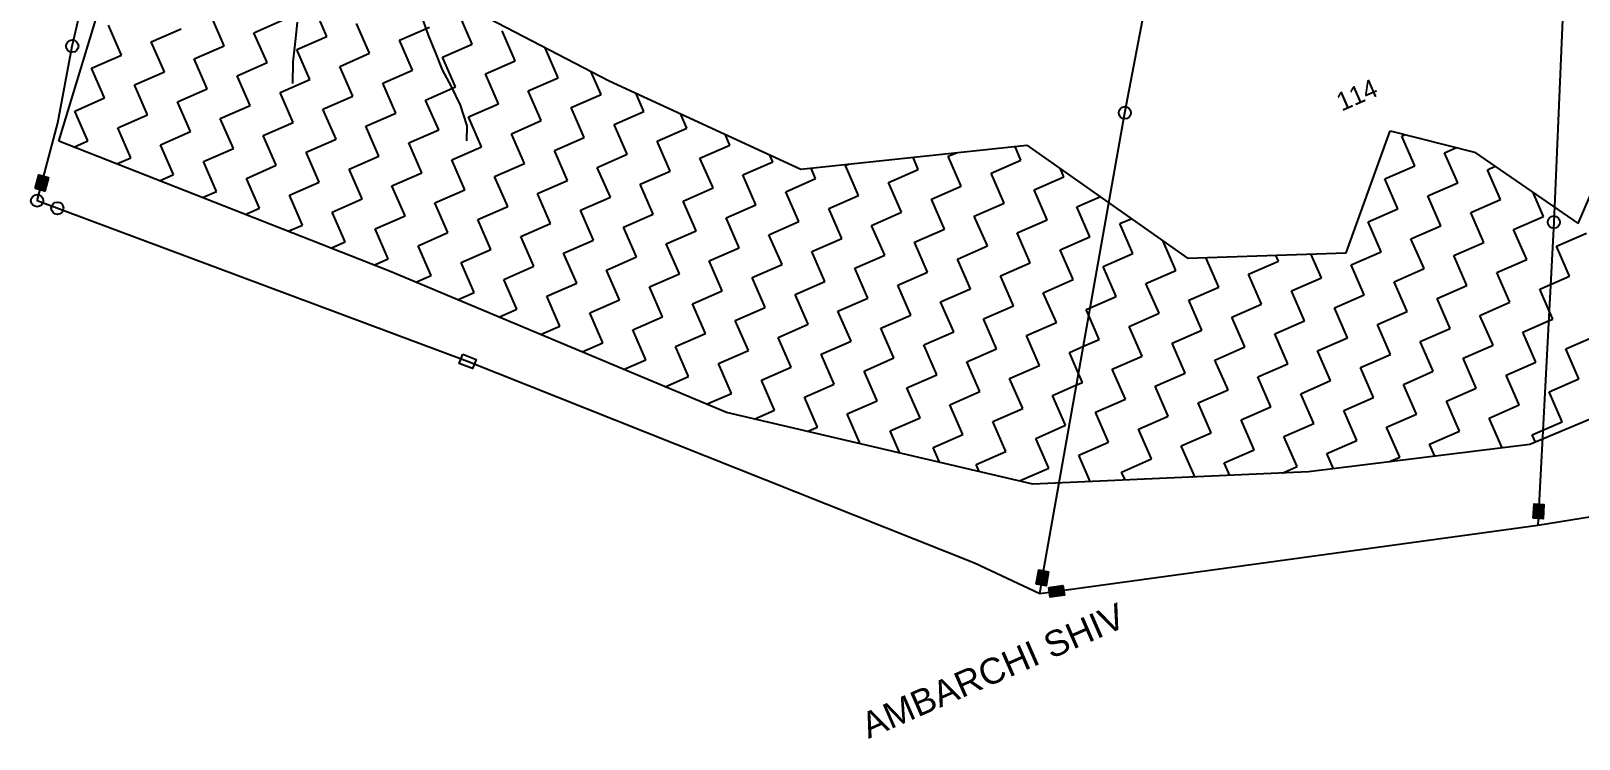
# Model space of a CAD drawing. Header units: metres. Extents: x 317389 to 323374, y 1888575 to 1892651.
# Drawn here: x 321612 to 322399, y 1889257 to 1889616 of the extents above; entities that cross this region are included whole.
import ezdxf

# ---------------------------------------------------------------- set-up
doc = ezdxf.new("R2010")
doc.units = ezdxf.units.M
doc.header["$MEASUREMENT"] = 0
for name, color, linetype in [('LINE_WATER', 4, 'Continuous'), ('POLY_HATCH', 12, 'Continuous'), ('POLY_PARCEL', 6, 'Continuous'), ('TEXT_MAPOUT', 7, 'Continuous'), ('TEXT_PARCEL', 7, 'Continuous'), ('V_BOUND_LINE', 7, 'Continuous')]:
    doc.layers.add(name, color=color, linetype=linetype)
doc.styles.get("Standard").update_dxf_attribs({"font": 'arial.ttf'})
doc.styles.add('TEXT_MAP', font='')
doc.styles.get('TEXT_MAP').set_extended_font_data('Kruti Dev 050')

msp = doc.modelspace()

# ---------------------------------------------------------------- hatches: boundary and pattern name
for points in [[(321621.17, 1889541.81), (321616.31, 1889543.11), (321614.44, 1889536.09), (321619.3, 1889534.8)], [(322381.19, 1889375.66), (322376.18, 1889375.95), (322375.77, 1889368.7), (322380.78, 1889368.42)], [(322129.42, 1889341.53), (322124.47, 1889342.4), (322123.21, 1889335.25), (322128.16, 1889334.38)], [(322137.49, 1889329.58), (322136.78, 1889334.55), (322129.59, 1889333.51), (322130.31, 1889328.54)]]:
    msp.add_hatch(color=256).paths.add_polyline_path(points)

# ---------------------------------------------------------------- linework, layer by layer
for points in [[(321614.44, 1889536.09), (321616.31, 1889543.11), (321621.17, 1889541.81), (321619.3, 1889534.8)], [(321831.75, 1889452.02), (321838.49, 1889449.34), (321836.64, 1889444.67), (321829.89, 1889447.35)], [(322375.77, 1889368.7), (322376.18, 1889375.95), (322381.19, 1889375.66), (322380.78, 1889368.42)], [(322123.21, 1889335.25), (322124.47, 1889342.4), (322129.42, 1889341.53), (322128.16, 1889334.38)], [(322129.59, 1889333.51), (322136.78, 1889334.55), (322137.49, 1889329.58), (322130.31, 1889328.54)]]:
    msp.add_lwpolyline(points, close=True)
for centre in [(321633.31, 1889608.48), (322168.23, 1889574.63), (321615.41, 1889529.97), (321625.71, 1889526.13), (322386.2, 1889519.09)]:
    msp.add_circle(centre, 3.11)
at = {"layer": 'LINE_WATER'}
for p, q in [((321747.54, 1889620.57), (321746.52, 1889610.84)), ((321811.32, 1889622.14), (321814.2, 1889614.12)), ((321746.52, 1889610.84), (321745.46, 1889600.48)), ((321814.2, 1889614.12), (321817.69, 1889605.43)), ((321817.69, 1889605.43), (321821.28, 1889596.49)), ((321745.46, 1889600.48), (321745.27, 1889589.57)), ((321821.28, 1889596.49), (321825.92, 1889588)), ((321825.92, 1889588), (321830.38, 1889578.5)), ((321830.38, 1889578.5), (321833.77, 1889567.92)), ((321833.77, 1889567.92), (321833.63, 1889560.43))]:
    msp.add_line(p, q, dxfattribs=at)
at = {"layer": 'POLY_HATCH'}
for p, q in [((321626.39, 1889560.25), (321662.13, 1889677.46)), ((321797.14, 1889647.5), (321906.23, 1889590.93)), ((321906.23, 1889590.93), (322003.56, 1889546.03)), ((322398.55, 1889518.37), (322421, 1889570.48)), ((322280.69, 1889503.54), (322303.08, 1889565.49)), ((322303.08, 1889565.49), (322345.97, 1889554.62)), ((321794.49, 1889494.17), (321626.39, 1889560.25)), ((322003.56, 1889546.03), (322118.37, 1889558.12)), ((322118.37, 1889558.12), (322199.98, 1889500.71)), ((322345.97, 1889554.62), (322398.55, 1889518.37)), ((322199.98, 1889500.71), (322280.69, 1889503.54)), ((321965.75, 1889422.35), (321794.49, 1889494.17)), ((322465.97, 1889444.89), (322374.1, 1889406.16)), ((322121.49, 1889386.04), (321965.75, 1889422.35)), ((322374.1, 1889406.16), (322261.5, 1889392.22)), ((322261.5, 1889392.22), (322121.49, 1889386.04))]:
    msp.add_line(p, q, dxfattribs=at)
at = {"layer": 'POLY_HATCH', "linetype": 'Continuous'}
for p, q in [((321762.62, 1889613.37), (321755.99, 1889628.55)), ((321836.6, 1889609.54), (321829.97, 1889624.71)), ((321658.29, 1889603.94), (321651.65, 1889619.12)), ((321673.47, 1889610.57), (321688.64, 1889617.2)), ((321710.45, 1889608.65), (321703.82, 1889623.83)), ((321725.63, 1889615.28), (321740.81, 1889621.92)), ((321784.43, 1889604.82), (321777.8, 1889620)), ((321799.61, 1889611.45), (321814.79, 1889618.08)), ((321680.1, 1889595.39), (321673.47, 1889610.57)), ((321695.28, 1889602.02), (321710.45, 1889608.65)), ((321732.26, 1889600.11), (321725.63, 1889615.28)), ((321747.44, 1889606.74), (321762.62, 1889613.37)), ((321806.24, 1889596.27), (321799.61, 1889611.45)), ((321821.42, 1889602.9), (321836.6, 1889609.54)), ((321858.41, 1889600.99), (321851.78, 1889616.17)), ((321643.11, 1889597.31), (321658.29, 1889603.94)), ((321701.91, 1889586.84), (321695.28, 1889602.02)), ((321754.08, 1889591.56), (321747.44, 1889606.74)), ((321769.25, 1889598.19), (321784.43, 1889604.82)), ((321828.05, 1889587.73), (321821.42, 1889602.9)), ((321843.23, 1889594.36), (321858.41, 1889600.99)), ((321873.59, 1889607.62), (321873.83, 1889607.73)), ((321880.22, 1889592.44), (321873.59, 1889607.62)), ((321649.74, 1889582.13), (321643.11, 1889597.31)), ((321664.92, 1889588.76), (321680.1, 1889595.39)), ((321717.09, 1889593.47), (321732.26, 1889600.11)), ((321723.72, 1889578.3), (321717.09, 1889593.47)), ((321775.89, 1889583.01), (321769.25, 1889598.19)), ((321791.06, 1889589.64), (321806.24, 1889596.27)), ((321849.86, 1889579.18), (321843.23, 1889594.36)), ((321902.03, 1889583.89), (321896.83, 1889595.8)), ((321671.55, 1889573.58), (321664.92, 1889588.76)), ((321686.73, 1889580.21), (321701.91, 1889586.84)), ((321738.9, 1889584.93), (321754.08, 1889591.56)), ((321745.53, 1889569.75), (321738.9, 1889584.93)), ((321797.7, 1889574.46), (321791.06, 1889589.64)), ((321812.88, 1889581.09), (321828.05, 1889587.73)), ((321865.04, 1889585.81), (321880.22, 1889592.44)), ((321871.67, 1889570.63), (321865.04, 1889585.81)), ((321634.56, 1889575.5), (321649.74, 1889582.13)), ((321693.36, 1889565.03), (321686.73, 1889580.21)), ((321708.54, 1889571.66), (321723.72, 1889578.3)), ((321760.71, 1889576.38), (321775.89, 1889583.01)), ((321819.51, 1889565.92), (321812.88, 1889581.09)), ((321834.69, 1889572.55), (321849.86, 1889579.18)), ((321886.85, 1889577.26), (321902.03, 1889583.89)), ((321893.49, 1889562.08), (321886.85, 1889577.26)), ((321923.84, 1889575.35), (321919.76, 1889584.68)), ((321641.19, 1889560.32), (321634.56, 1889575.5)), ((321656.37, 1889566.95), (321671.55, 1889573.58)), ((321715.17, 1889556.48), (321708.54, 1889571.66)), ((321730.35, 1889563.12), (321745.53, 1889569.75)), ((321767.34, 1889561.2), (321760.71, 1889576.38)), ((321782.52, 1889567.83), (321797.7, 1889574.46)), ((321841.32, 1889557.37), (321834.69, 1889572.55)), ((321856.5, 1889564), (321871.67, 1889570.63)), ((321908.66, 1889568.71), (321923.84, 1889575.35)), ((321945.65, 1889566.8), (321942.4, 1889574.24)), ((321663, 1889551.77), (321656.37, 1889566.95)), ((321678.18, 1889558.4), (321693.36, 1889565.03)), ((321736.98, 1889547.94), (321730.35, 1889563.12)), ((321789.15, 1889552.65), (321782.52, 1889567.83)), ((321804.33, 1889559.28), (321819.51, 1889565.92)), ((321863.13, 1889548.82), (321856.5, 1889564)), ((321878.31, 1889555.45), (321893.49, 1889562.08)), ((321915.3, 1889553.54), (321908.66, 1889568.71)), ((321930.47, 1889560.17), (321945.65, 1889566.8)), ((321967.46, 1889558.25), (321965.04, 1889563.8)), ((322308.92, 1889562.82), (322310.65, 1889563.57)), ((322315.55, 1889547.64), (322308.92, 1889562.82)), ((321634.1, 1889557.22), (321641.19, 1889560.32)), ((321684.81, 1889543.22), (321678.18, 1889558.4)), ((321699.99, 1889549.85), (321715.17, 1889556.48)), ((321752.16, 1889554.57), (321767.34, 1889561.2)), ((321758.79, 1889539.39), (321752.16, 1889554.57)), ((321810.96, 1889544.1), (321804.33, 1889559.28)), ((321826.14, 1889550.74), (321841.32, 1889557.37)), ((321884.94, 1889540.27), (321878.31, 1889555.45)), ((321900.12, 1889546.9), (321915.3, 1889553.54)), ((321937.11, 1889544.99), (321930.47, 1889560.17)), ((321952.29, 1889551.62), (321967.46, 1889558.25)), ((322078.43, 1889552.5), (322082.68, 1889554.36)), ((322115.42, 1889550.59), (322112.41, 1889557.49)), ((322330.73, 1889554.27), (322336.83, 1889556.94)), ((322337.36, 1889539.09), (322330.73, 1889554.27)), ((321655.88, 1889548.66), (321663, 1889551.77)), ((321706.62, 1889534.67), (321699.99, 1889549.85)), ((321721.8, 1889541.31), (321736.98, 1889547.94)), ((321773.97, 1889546.02), (321789.15, 1889552.65)), ((321780.6, 1889530.84), (321773.97, 1889546.02)), ((321832.77, 1889535.56), (321826.14, 1889550.74)), ((321847.95, 1889542.19), (321863.13, 1889548.82)), ((321906.75, 1889531.72), (321900.12, 1889546.9)), ((321958.92, 1889536.44), (321952.29, 1889551.62)), ((321974.1, 1889543.07), (321989.27, 1889549.7)), ((321989.27, 1889549.7), (321987.68, 1889553.35)), ((322011.08, 1889541.16), (322008.72, 1889546.57)), ((322026.26, 1889547.79), (322028.17, 1889548.62)), ((322032.9, 1889532.61), (322026.26, 1889547.79)), ((322048.07, 1889539.24), (322063.25, 1889545.87)), ((322063.25, 1889545.87), (322060.56, 1889552.03)), ((322085.06, 1889537.32), (322078.43, 1889552.5)), ((322100.24, 1889543.95), (322115.42, 1889550.59)), ((322137.23, 1889542.04), (322135.46, 1889546.1)), ((322300.37, 1889541), (322315.55, 1889547.64)), ((322352.54, 1889545.72), (322356.42, 1889547.42)), ((322359.17, 1889530.54), (322352.54, 1889545.72)), ((321677.66, 1889540.1), (321684.81, 1889543.22)), ((321728.43, 1889526.13), (321721.8, 1889541.31)), ((321743.61, 1889532.76), (321758.79, 1889539.39)), ((321795.78, 1889537.47), (321810.96, 1889544.1)), ((321854.58, 1889527.01), (321847.95, 1889542.19)), ((321869.76, 1889533.64), (321884.94, 1889540.27)), ((321921.93, 1889538.36), (321937.11, 1889544.99)), ((321928.56, 1889523.18), (321921.93, 1889538.36)), ((321980.73, 1889527.89), (321974.1, 1889543.07)), ((321995.91, 1889534.52), (322011.08, 1889541.16)), ((322054.71, 1889524.06), (322048.07, 1889539.24)), ((322106.87, 1889528.78), (322100.24, 1889543.95)), ((322122.05, 1889535.41), (322137.23, 1889542.04)), ((322307, 1889525.83), (322300.37, 1889541)), ((322322.18, 1889532.46), (322337.36, 1889539.09)), ((321699.44, 1889531.54), (321706.62, 1889534.67)), ((321750.24, 1889517.58), (321743.61, 1889532.76)), ((321765.42, 1889524.21), (321780.6, 1889530.84)), ((321802.41, 1889522.29), (321795.78, 1889537.47)), ((321817.59, 1889528.93), (321832.77, 1889535.56)), ((321876.39, 1889518.46), (321869.76, 1889533.64)), ((321891.57, 1889525.09), (321906.75, 1889531.72)), ((321943.74, 1889529.81), (321958.92, 1889536.44)), ((321950.37, 1889514.63), (321943.74, 1889529.81)), ((322002.54, 1889519.34), (321995.91, 1889534.52)), ((322017.72, 1889525.98), (322032.9, 1889532.61)), ((322069.88, 1889530.69), (322085.06, 1889537.32)), ((322076.52, 1889515.51), (322069.88, 1889530.69)), ((322128.68, 1889520.23), (322122.05, 1889535.41)), ((322143.86, 1889526.86), (322155.55, 1889531.96)), ((322328.81, 1889517.28), (322322.18, 1889532.46)), ((322343.99, 1889523.91), (322359.17, 1889530.54)), ((322380.98, 1889521.99), (322375.67, 1889534.14)), ((321721.22, 1889522.97), (321728.43, 1889526.13)), ((321772.05, 1889509.03), (321765.42, 1889524.21)), ((321787.23, 1889515.66), (321802.41, 1889522.29)), ((321824.22, 1889513.75), (321817.59, 1889528.93)), ((321839.4, 1889520.38), (321854.58, 1889527.01)), ((321898.2, 1889509.91), (321891.57, 1889525.09)), ((321913.38, 1889516.55), (321928.56, 1889523.18)), ((321965.55, 1889521.26), (321980.73, 1889527.89)), ((322024.35, 1889510.8), (322017.72, 1889525.98)), ((322039.53, 1889517.43), (322054.71, 1889524.06)), ((322091.69, 1889522.14), (322106.87, 1889528.78)), ((322098.33, 1889506.96), (322091.69, 1889522.14)), ((322150.49, 1889511.68), (322143.86, 1889526.86)), ((322291.82, 1889519.19), (322307, 1889525.83)), ((322350.62, 1889508.73), (322343.99, 1889523.91)), ((322365.8, 1889515.36), (322380.98, 1889521.99)), ((321742.99, 1889514.41), (321750.24, 1889517.58)), ((321793.86, 1889500.48), (321787.23, 1889515.66)), ((321846.03, 1889505.2), (321839.4, 1889520.38)), ((321861.21, 1889511.83), (321876.39, 1889518.46)), ((321920.01, 1889501.37), (321913.38, 1889516.55)), ((321935.19, 1889508), (321950.37, 1889514.63)), ((321972.18, 1889506.08), (321965.55, 1889521.26)), ((321987.36, 1889512.71), (322002.54, 1889519.34)), ((322046.16, 1889502.25), (322039.53, 1889517.43)), ((322061.34, 1889508.88), (322076.52, 1889515.51)), ((322113.51, 1889513.6), (322128.68, 1889520.23)), ((322165.67, 1889518.31), (322171.4, 1889520.81)), ((322172.31, 1889503.13), (322165.67, 1889518.31)), ((322298.45, 1889504.02), (322291.82, 1889519.19)), ((322313.63, 1889510.65), (322328.81, 1889517.28)), ((322372.43, 1889500.18), (322365.8, 1889515.36)), ((321764.77, 1889505.85), (321772.05, 1889509.03)), ((321809.04, 1889507.12), (321824.22, 1889513.75)), ((321815.67, 1889491.94), (321809.04, 1889507.12)), ((321867.84, 1889496.65), (321861.21, 1889511.83)), ((321883.02, 1889503.28), (321898.2, 1889509.91)), ((321941.82, 1889492.82), (321935.19, 1889508)), ((321993.99, 1889497.53), (321987.36, 1889512.71)), ((322009.17, 1889504.17), (322024.35, 1889510.8)), ((322067.97, 1889493.7), (322061.34, 1889508.88)), ((322083.15, 1889500.33), (322098.33, 1889506.96)), ((322120.14, 1889498.42), (322113.51, 1889513.6)), ((322135.32, 1889505.05), (322150.49, 1889511.68)), ((322194.12, 1889494.58), (322187.65, 1889509.37)), ((322320.26, 1889495.47), (322313.63, 1889510.65)), ((322335.44, 1889502.1), (322350.62, 1889508.73)), ((322387.61, 1889506.81), (322402.79, 1889513.45)), ((322394.24, 1889491.64), (322387.61, 1889506.81)), ((321786.55, 1889497.29), (321793.86, 1889500.48)), ((321830.85, 1889498.57), (321846.03, 1889505.2)), ((321837.48, 1889483.39), (321830.85, 1889498.57)), ((321889.65, 1889488.1), (321883.02, 1889503.28)), ((321904.83, 1889494.74), (321920.01, 1889501.37)), ((321957, 1889499.45), (321972.18, 1889506.08)), ((321963.63, 1889484.27), (321957, 1889499.45)), ((322015.8, 1889488.99), (322009.17, 1889504.17)), ((322030.98, 1889495.62), (322046.16, 1889502.25)), ((322089.78, 1889485.15), (322083.15, 1889500.33)), ((322104.96, 1889491.79), (322120.14, 1889498.42)), ((322141.95, 1889489.87), (322135.32, 1889505.05)), ((322157.13, 1889496.5), (322172.31, 1889503.13)), ((322215.93, 1889486.04), (322209.37, 1889501.04)), ((322231.1, 1889492.67), (322246.28, 1889499.3)), ((322246.28, 1889499.3), (322244.98, 1889502.28)), ((322268.09, 1889490.75), (322262.78, 1889502.91)), ((322283.27, 1889497.38), (322298.45, 1889504.02)), ((322342.07, 1889486.92), (322335.44, 1889502.1)), ((322357.25, 1889493.55), (322372.43, 1889500.18)), ((321807.91, 1889488.54), (321815.67, 1889491.94)), ((321852.66, 1889490.02), (321867.84, 1889496.65)), ((321911.46, 1889479.56), (321904.83, 1889494.74)), ((321926.64, 1889486.19), (321941.82, 1889492.82)), ((321978.81, 1889490.9), (321993.99, 1889497.53)), ((321985.44, 1889475.72), (321978.81, 1889490.9)), ((322037.61, 1889480.44), (322030.98, 1889495.62)), ((322052.79, 1889487.07), (322067.97, 1889493.7)), ((322111.59, 1889476.61), (322104.96, 1889491.79)), ((322163.76, 1889481.32), (322157.13, 1889496.5)), ((322178.94, 1889487.95), (322194.12, 1889494.58)), ((322237.74, 1889477.49), (322231.1, 1889492.67)), ((322252.92, 1889484.12), (322268.09, 1889490.75)), ((322289.9, 1889482.2), (322283.27, 1889497.38)), ((322305.08, 1889488.84), (322320.26, 1889495.47)), ((322363.88, 1889478.37), (322357.25, 1889493.55)), ((322384.53, 1889487.39), (322394.24, 1889491.64)), ((321829.02, 1889479.69), (321837.48, 1889483.39)), ((321859.29, 1889474.84), (321852.66, 1889490.02)), ((321874.47, 1889481.47), (321889.65, 1889488.1)), ((321933.27, 1889471.01), (321926.64, 1889486.19)), ((321948.45, 1889477.64), (321963.63, 1889484.27)), ((322000.62, 1889482.36), (322015.8, 1889488.99)), ((322059.42, 1889471.89), (322052.79, 1889487.07)), ((322074.6, 1889478.52), (322089.78, 1889485.15)), ((322126.77, 1889483.24), (322141.95, 1889489.87)), ((322133.4, 1889468.06), (322126.77, 1889483.24)), ((322185.57, 1889472.77), (322178.94, 1889487.95)), ((322200.75, 1889479.41), (322215.93, 1889486.04)), ((322259.55, 1889468.94), (322252.92, 1889484.12)), ((322311.72, 1889473.66), (322305.08, 1889488.84)), ((322326.89, 1889480.29), (322342.07, 1889486.92)), ((322379.06, 1889485), (322384.53, 1889487.39)), ((322383.83, 1889474.1), (322379.06, 1889485)), ((321850.13, 1889470.84), (321859.29, 1889474.84)), ((321881.11, 1889466.29), (321874.47, 1889481.47)), ((321896.28, 1889472.93), (321911.46, 1889479.56)), ((321955.08, 1889462.46), (321948.45, 1889477.64)), ((321970.26, 1889469.09), (321985.44, 1889475.72)), ((322007.25, 1889467.18), (322000.62, 1889482.36)), ((322022.43, 1889473.81), (322037.61, 1889480.44)), ((322081.23, 1889463.34), (322074.6, 1889478.52)), ((322096.41, 1889469.98), (322111.59, 1889476.61)), ((322148.58, 1889474.69), (322150.65, 1889475.6)), ((322150.65, 1889475.6), (322163.76, 1889481.32)), ((322207.38, 1889464.23), (322200.75, 1889479.41)), ((322222.56, 1889470.86), (322237.74, 1889477.49)), ((322274.73, 1889475.57), (322289.9, 1889482.2)), ((322281.36, 1889460.39), (322274.73, 1889475.57)), ((322333.53, 1889465.11), (322326.89, 1889480.29)), ((322348.7, 1889471.74), (322363.88, 1889478.37)), ((321902.92, 1889457.75), (321896.28, 1889472.93)), ((321918.09, 1889464.38), (321933.27, 1889471.01)), ((321976.89, 1889453.91), (321970.26, 1889469.09)), ((321992.07, 1889460.55), (322007.25, 1889467.18)), ((322029.06, 1889458.63), (322022.43, 1889473.81)), ((322044.24, 1889465.26), (322059.42, 1889471.89)), ((322103.04, 1889454.8), (322096.41, 1889469.98)), ((322118.22, 1889461.43), (322133.4, 1889468.06)), ((322149.94, 1889471.58), (322148.58, 1889474.69)), ((322155.21, 1889459.51), (322149.94, 1889471.58)), ((322170.39, 1889466.14), (322185.57, 1889472.77)), ((322229.19, 1889455.68), (322222.56, 1889470.86)), ((322244.37, 1889462.31), (322259.55, 1889468.94)), ((322296.54, 1889467.03), (322311.72, 1889473.66)), ((322303.17, 1889451.85), (322296.54, 1889467.03)), ((322355.34, 1889456.56), (322348.7, 1889471.74)), ((322370.51, 1889463.19), (322383.55, 1889468.89)), ((322383.55, 1889468.89), (322385.69, 1889469.83)), ((322385.69, 1889469.83), (322383.83, 1889474.1)), ((321871.24, 1889461.98), (321881.11, 1889466.29)), ((321924.73, 1889449.2), (321918.09, 1889464.38)), ((321939.91, 1889455.83), (321955.08, 1889462.46)), ((321998.7, 1889445.37), (321992.07, 1889460.55)), ((322050.87, 1889450.08), (322044.24, 1889465.26)), ((322066.05, 1889456.71), (322081.23, 1889463.34)), ((322124.85, 1889446.25), (322118.22, 1889461.43)), ((322147.17, 1889456), (322155.21, 1889459.51)), ((322177.02, 1889450.96), (322170.39, 1889466.14)), ((322192.2, 1889457.6), (322207.38, 1889464.23)), ((322251, 1889447.13), (322244.37, 1889462.31)), ((322266.18, 1889453.76), (322281.36, 1889460.39)), ((322318.35, 1889458.48), (322333.53, 1889465.11)), ((322377.15, 1889448.01), (322370.51, 1889463.19)), ((322392.33, 1889454.65), (322407.5, 1889461.28)), ((321892.35, 1889453.13), (321902.92, 1889457.75)), ((321946.54, 1889440.65), (321939.91, 1889455.83)), ((321961.72, 1889447.28), (321976.89, 1889453.91)), ((322013.88, 1889452), (322029.06, 1889458.63)), ((322020.52, 1889436.82), (322013.88, 1889452)), ((322072.68, 1889441.53), (322066.05, 1889456.71)), ((322087.86, 1889448.17), (322103.04, 1889454.8)), ((322140.03, 1889452.88), (322147.17, 1889456)), ((322144.71, 1889442.16), (322140.03, 1889452.88)), ((322198.83, 1889442.42), (322192.2, 1889457.6)), ((322214.01, 1889449.05), (322229.19, 1889455.68)), ((322272.81, 1889438.58), (322266.18, 1889453.76)), ((322287.99, 1889445.22), (322303.17, 1889451.85)), ((322324.98, 1889443.3), (322318.35, 1889458.48)), ((322340.16, 1889449.93), (322355.34, 1889456.56)), ((322398.96, 1889439.47), (322392.33, 1889454.65)), ((321913.46, 1889444.28), (321924.73, 1889449.2)), ((321968.35, 1889432.1), (321961.72, 1889447.28)), ((321983.53, 1889438.73), (321998.7, 1889445.37)), ((322035.69, 1889443.45), (322050.87, 1889450.08)), ((322042.33, 1889428.27), (322035.69, 1889443.45)), ((322094.49, 1889432.99), (322087.86, 1889448.17)), ((322109.67, 1889439.62), (322124.85, 1889446.25)), ((322161.84, 1889444.33), (322177.02, 1889450.96)), ((322168.47, 1889429.15), (322161.84, 1889444.33)), ((322220.64, 1889433.87), (322214.01, 1889449.05)), ((322235.82, 1889440.5), (322251, 1889447.13)), ((322294.62, 1889430.04), (322287.99, 1889445.22)), ((322309.8, 1889436.67), (322324.98, 1889443.3)), ((322346.79, 1889434.75), (322340.16, 1889449.93)), ((322361.97, 1889441.38), (322377.15, 1889448.01)), ((321934.57, 1889435.42), (321946.54, 1889440.65)), ((321990.16, 1889423.56), (321983.53, 1889438.73)), ((322005.34, 1889430.19), (322020.52, 1889436.82)), ((322057.5, 1889434.9), (322072.68, 1889441.53)), ((322116.3, 1889424.44), (322109.67, 1889439.62)), ((322131.48, 1889431.07), (322143.69, 1889436.4)), ((322143.69, 1889436.4), (322146.66, 1889437.7)), ((322146.66, 1889437.7), (322144.71, 1889442.16)), ((322183.65, 1889435.79), (322198.83, 1889442.42)), ((322190.28, 1889420.61), (322183.65, 1889435.79)), ((322242.45, 1889425.32), (322235.82, 1889440.5)), ((322257.63, 1889431.95), (322272.81, 1889438.58)), ((322316.43, 1889421.49), (322309.8, 1889436.67)), ((322368.6, 1889426.2), (322361.97, 1889441.38)), ((322383.78, 1889432.84), (322398.96, 1889439.47)), ((321955.68, 1889426.57), (321968.35, 1889432.1)), ((322011.97, 1889415.01), (322005.34, 1889430.19)), ((322027.15, 1889421.64), (322042.33, 1889428.27)), ((322064.14, 1889419.72), (322057.5, 1889434.9)), ((322079.31, 1889426.35), (322094.49, 1889432.99)), ((322138.11, 1889415.89), (322131.48, 1889431.07)), ((322153.29, 1889422.52), (322168.47, 1889429.15)), ((322205.46, 1889427.24), (322220.64, 1889433.87)), ((322264.26, 1889416.77), (322257.63, 1889431.95)), ((322279.44, 1889423.41), (322294.62, 1889430.04)), ((322331.61, 1889428.12), (322346.79, 1889434.75)), ((322338.24, 1889412.94), (322331.61, 1889428.12)), ((322390.41, 1889417.66), (322383.78, 1889432.84)), ((321979.86, 1889419.06), (321990.16, 1889423.56)), ((322033.76, 1889406.49), (322027.15, 1889421.64)), ((322048.96, 1889413.09), (322064.14, 1889419.72)), ((322085.95, 1889411.18), (322079.31, 1889426.35)), ((322101.13, 1889417.81), (322116.3, 1889424.44)), ((322159.93, 1889407.34), (322153.29, 1889422.52)), ((322175.1, 1889413.97), (322190.28, 1889420.61)), ((322212.09, 1889412.06), (322205.46, 1889427.24)), ((322227.27, 1889418.69), (322242.45, 1889425.32)), ((322286.07, 1889408.23), (322279.44, 1889423.41)), ((322301.25, 1889414.86), (322316.43, 1889421.49)), ((322353.42, 1889419.57), (322368.6, 1889426.2)), ((322006.84, 1889412.77), (322011.97, 1889415.01)), ((322053.89, 1889401.8), (322048.96, 1889413.09)), ((322107.76, 1889402.63), (322101.13, 1889417.81)), ((322122.94, 1889409.26), (322138.11, 1889415.89)), ((322181.74, 1889398.8), (322175.1, 1889413.97)), ((322196.91, 1889405.43), (322212.09, 1889412.06)), ((322233.9, 1889403.51), (322227.27, 1889418.69)), ((322249.08, 1889410.14), (322264.26, 1889416.77)), ((322307.88, 1889399.68), (322301.25, 1889414.86)), ((322323.06, 1889406.31), (322338.24, 1889412.94)), ((322360.04, 1889404.42), (322353.42, 1889419.57)), ((322375.23, 1889411.03), (322380.63, 1889413.38)), ((322380.63, 1889413.38), (322390.41, 1889417.66)), ((322070.77, 1889404.54), (322085.95, 1889411.18)), ((322074.01, 1889397.11), (322070.77, 1889404.54)), ((322129.57, 1889394.08), (322122.94, 1889409.26)), ((322144.75, 1889400.71), (322159.93, 1889407.34)), ((322203.55, 1889390.25), (322196.91, 1889405.43)), ((322255.71, 1889394.96), (322249.08, 1889410.14)), ((322270.89, 1889401.59), (322286.07, 1889408.23)), ((322325.74, 1889400.17), (322323.06, 1889406.31)), ((322376.85, 1889407.32), (322375.23, 1889411.03)), ((322092.58, 1889396), (322107.76, 1889402.63)), ((322150.59, 1889387.33), (322144.75, 1889400.71)), ((322166.56, 1889392.16), (322181.74, 1889398.8)), ((322218.72, 1889396.88), (322233.9, 1889403.51)), ((322221.53, 1889390.46), (322218.72, 1889396.88)), ((322274.3, 1889393.81), (322270.89, 1889401.59)), ((322302.4, 1889397.29), (322307.88, 1889399.68)), ((322094.14, 1889392.42), (322092.58, 1889396)), ((322114.76, 1889387.61), (322129.57, 1889394.08)), ((322168.33, 1889388.11), (322166.56, 1889392.16)), ((322202.06, 1889389.6), (322203.55, 1889390.25)), ((322248.08, 1889391.63), (322255.71, 1889394.96))]:
    msp.add_line(p, q, dxfattribs=at)
at = {"layer": 'POLY_PARCEL'}
for p, q in [((322396.03, 1889744.84), (322386.2, 1889519.09)), ((322168.23, 1889574.63), (322198.43, 1889731.73)), ((322126.93, 1889342.01), (322168.23, 1889574.63)), ((322386.2, 1889519.09), (322378.07, 1889364.93)), ((322124.94, 1889330.3), (322126.93, 1889342.01))]:
    msp.add_line(p, q, dxfattribs=at)
at = {"layer": 'V_BOUND_LINE'}
for p, q in [((321633.31, 1889608.48), (321668.69, 1889763.68)), ((321625.95, 1889569.51), (321633.31, 1889608.48)), ((321615.41, 1889529.97), (321625.95, 1889569.51)), ((321834.19, 1889448.35), (321615.41, 1889529.97)), ((322091.86, 1889345.92), (321834.19, 1889448.35)), ((322604.71, 1889401.5), (322378.07, 1889364.93)), ((322378.07, 1889364.93), (322124.94, 1889330.3)), ((322124.94, 1889330.3), (322091.86, 1889345.92))]:
    msp.add_line(p, q, dxfattribs=at)

# ---------------------------------------------------------------- texts
at = {"layer": 'TEXT_MAPOUT', "ltscale": 10}
msp.add_text('AMBARCHI SHIV', height=13.0428, rotation=23.59957, dxfattribs=at).set_placement((322037.92, 1889256.53))
at = {"layer": 'TEXT_PARCEL', "style": 'TEXT_MAP'}
msp.add_text('114', height=9.391, rotation=23.59957, dxfattribs=at).set_placement((322278.4, 1889575.2))

doc.saveas('drawing.dxf')
